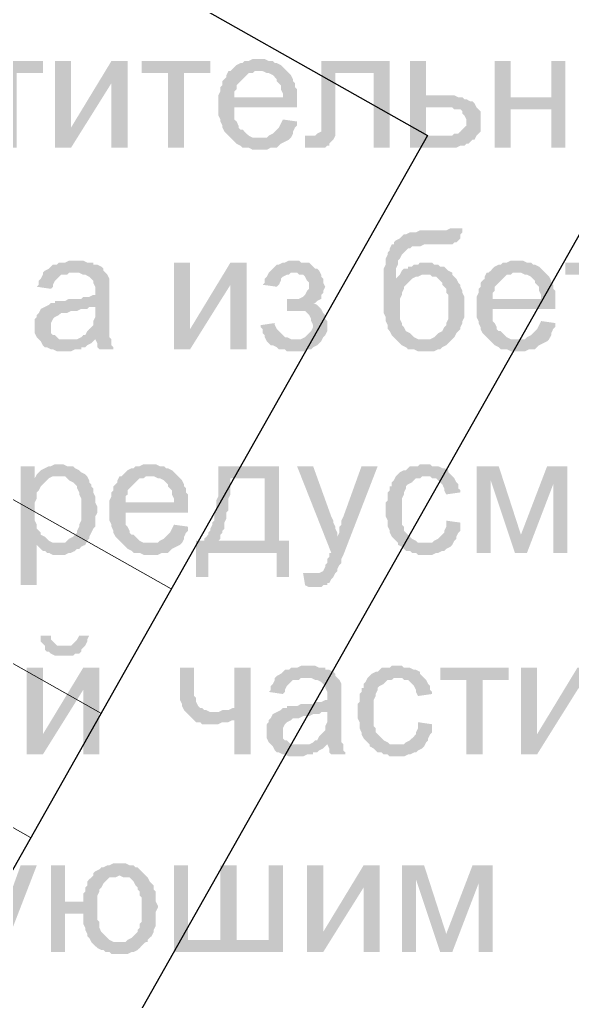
# Model space of a CAD drawing. Header units: millimetres. Extents: x -383313 to -161684, y -117025 to 99224.
# Drawn here: x -345451 to -344291, y -34997 to -32935 of the extents above; entities that cross this region are included whole.
import ezdxf

# ---------------------------------------------------------------- set-up
doc = ezdxf.new("R2010")
doc.units = ezdxf.units.MM
doc.header["$MEASUREMENT"] = 0
doc.layers.add('001__КОНСТРУКТИВ__Стены внутренние', color=7, linetype='Continuous', lineweight=30)
doc.layers.add('Чертежи_Ном._пера__1_Ном._пера__7', color=7, linetype='Continuous', lineweight=18)
doc.layers.add('PDF_Solid Fills', color=7, linetype='Continuous')

# ---------------------------------------------------------------- blocks, each defined once
blk = doc.blocks.new('A$Cf5759c35')
at = {"layer": 'PDF_Solid Fills'}
for points in [[(13059.7, -14757.4), (12915.7, -14757.4), (12915.7, -14782.8), (12970.8, -14782.8), (12970.8, -14939.4), (13004.6, -14939.4), (13004.6, -14782.8), (13059.7, -14782.8)], [(13237.5, -14757.4), (13203.6, -14757.4), (13118.9, -14897.1), (13085.1, -14939.4), (13118.9, -14939.4), (13203.6, -14804)], [(13411, -14757.4), (13267.1, -14757.4), (13267.1, -14782.8), (13322.1, -14782.8), (13322.1, -14939.4), (13356, -14939.4), (13356, -14782.8), (13411, -14782.8)], [(13512.6, -14753.2), (13512.6, -14753.2), (13499.9, -14753.2), (13491.5, -14757.4), (13483, -14757.4), (13478.8, -14761.6), (13474.5, -14761.6), (13466.1, -14765.9), (13461.8, -14770.1), (13457.6, -14774.3), (13453.4, -14778.6), (13512.6, -14778.6), (13516.9, -14778.6), (13521.1, -14778.6), (13529.6, -14782.8), (13533.8, -14782.8), (13542.3, -14787), (13546.5, -14791.3), (13550.7, -14795.5), (13550.7, -14799.7), (13555, -14804), (13559.2, -14808.2), (13559.2, -14816.7), (13563.4, -14825.1), (13563.4, -14833.6), (13461.8, -14833.6), (13593.1, -14833.6), (13593.1, -14825.1), (13593.1, -14816.7), (13588.8, -14812.4), (13588.8, -14804), (13584.6, -14799.7), (13584.6, -14795.5), (13580.4, -14787), (13576.1, -14782.8), (13571.9, -14778.6), (13567.7, -14774.3), (13563.4, -14770.1), (13559.2, -14765.9), (13550.7, -14761.6), (13546.5, -14761.6), (13542.3, -14757.4), (13533.8, -14757.4), (13525.3, -14753.2), (13521.1, -14753.2)], [(13787.8, -14757.4), (13643.9, -14757.4), (13643.9, -14905.6), (13643.9, -14905.6), (13635.4, -14909.8), (13635.4, -14909.8), (13631.2, -14914), (13622.7, -14914), (13610, -14914), (13610, -14939.4), (13614.2, -14939.4), (13622.7, -14939.4), (13626.9, -14939.4), (13635.4, -14939.4), (13635.4, -14939.4), (13643.9, -14939.4), (13652.3, -14939.4), (13656.6, -14935.2), (13660.8, -14935.2), (13660.8, -14931), (13665, -14926.7), (13669.3, -14922.5), (13673.5, -14914), (13673.5, -14909.8), (13673.5, -14905.6), (13673.5, -14901.3), (13673.5, -14892.9), (13673.5, -14884.4), (13673.5, -14875.9), (13673.5, -14782.8), (13753.9, -14782.8)], [(13864, -14757.4), (13830.1, -14757.4), (13830.1, -14939.4), (13927.5, -14939.4), (13936, -14935.2), (13944.4, -14935.2), (13948.7, -14931), (13952.9, -14931), (13957.1, -14926.7), (13961.4, -14922.5), (13965.6, -14922.5), (13969.8, -14914), (13864, -14914), (13864, -14854.8), (13897.9, -14854.8), (13969.8, -14854.8), (13965.6, -14846.3), (13961.4, -14842.1), (13957.1, -14842.1), (13948.7, -14837.8), (13944.4, -14837.8), (13940.2, -14833.6), (13931.7, -14833.6), (13923.3, -14829.4), (13919, -14829.4), (13910.6, -14829.4), (13902.1, -14829.4), (13864, -14829.4)], [(14041.8, -14757.4), (14007.9, -14757.4), (14007.9, -14939.4), (14041.8, -14939.4), (14041.8, -14859), (14126.5, -14859), (14041.8, -14833.6)], [(14156.1, -14757.4), (14126.5, -14757.4), (14126.5, -14833.6), (14041.8, -14833.6), (14126.5, -14859), (14126.5, -14939.4), (14156.1, -14939.4)], [(13453.4, -14778.6), (13449.1, -14778.6), (13444.9, -14787), (13444.9, -14791.3), (13440.7, -14795.5), (13436.4, -14799.7), (13436.4, -14808.2), (13432.2, -14812.4), (13432.2, -14820.9), (13428, -14829.4), (13428, -14833.6), (13428, -14842.1), (13428, -14850.5), (13428, -14859), (13428, -14863.2), (13428, -14871.7), (13432.2, -14880.2), (13432.2, -14884.4), (13436.4, -14892.9), (13436.4, -14897.1), (13440.7, -14905.6), (13444.9, -14909.8), (13449.1, -14914), (13453.4, -14918.3), (13512.6, -14918.3), (13512.6, -14918.3), (13504.2, -14918.3), (13499.9, -14918.3), (13491.5, -14914), (13487.2, -14909.8), (13483, -14905.6), (13478.8, -14901.3), (13474.5, -14901.3), (13470.3, -14897.1), (13470.3, -14892.9), (13466.1, -14884.4), (13461.8, -14880.2), (13461.8, -14871.7), (13461.8, -14863.2), (13461.8, -14854.8), (13593.1, -14854.8), (13593.1, -14854.8), (13593.1, -14850.5), (13593.1, -14842.1), (13593.1, -14833.6), (13461.8, -14833.6), (13461.8, -14829.4), (13461.8, -14820.9), (13466.1, -14816.7), (13466.1, -14808.2), (13470.3, -14804), (13474.5, -14799.7), (13478.8, -14795.5), (13483, -14791.3), (13487.2, -14787), (13491.5, -14782.8), (13499.9, -14782.8), (13504.2, -14778.6), (13512.6, -14778.6)], [(13969.8, -14854.8), (13897.9, -14854.8), (13919, -14854.8), (13923.3, -14859), (13931.7, -14859), (13936, -14859), (13940.2, -14863.2), (13940.2, -14867.5), (13944.4, -14871.7), (13948.7, -14880.2), (13948.7, -14884.4), (13948.7, -14884.4), (13948.7, -14892.9), (13944.4, -14897.1), (13940.2, -14901.3), (13936, -14905.6), (13936, -14905.6), (13931.7, -14909.8), (13923.3, -14909.8), (13919, -14914), (13910.6, -14914), (13902.1, -14914), (13893.6, -14914), (13864, -14914), (13969.8, -14914), (13974.1, -14909.8), (13978.3, -14905.6), (13978.3, -14897.1), (13978.3, -14892.9), (13978.3, -14884.4), (13978.3, -14884.4), (13978.3, -14875.9), (13978.3, -14871.7), (13978.3, -14863.2), (13974.1, -14859)], [(13563.4, -14880.2), (13563.4, -14880.2), (13559.2, -14888.6), (13555, -14897.1), (13550.7, -14901.3), (13546.5, -14905.6), (13542.3, -14909.8), (13542.3, -14909.8), (13533.8, -14914), (13529.6, -14918.3), (13521.1, -14918.3), (13512.6, -14918.3), (13453.4, -14918.3), (13453.4, -14918.3), (13457.6, -14922.5), (13461.8, -14926.7), (13466.1, -14931), (13474.5, -14935.2), (13478.8, -14939.4), (13487.2, -14939.4), (13491.5, -14939.4), (13499.9, -14943.7), (13508.4, -14943.7), (13512.6, -14943.7), (13512.6, -14943.7), (13521.1, -14943.7), (13529.6, -14943.7), (13538, -14939.4), (13542.3, -14939.4), (13550.7, -14939.4), (13555, -14935.2), (13559.2, -14931), (13567.7, -14926.7), (13567.7, -14926.7), (13576.1, -14922.5), (13580.4, -14918.3), (13584.6, -14909.8), (13584.6, -14905.6), (13588.8, -14897.1), (13593.1, -14892.9), (13593.1, -14884.4)], [(13914.8, -15108.8), (13914.8, -15108.8), (13906.3, -15113), (13906.3, -15113), (13906.3, -15113), (13902.1, -15113), (13893.6, -15113), (13885.2, -15113), (13872.5, -15113), (13864, -15113), (13855.5, -15113), (13851.3, -15113), (13842.8, -15117.2), (13834.4, -15117.2), (13830.1, -15117.2), (13821.7, -15121.5), (13817.4, -15121.5), (13813.2, -15125.7), (13809, -15129.9), (13800.5, -15134.2), (13796.3, -15138.4), (13796.3, -15142.6), (13792, -15142.6), (13787.8, -15151.1), (13787.8, -15155.3), (13783.6, -15159.6), (13783.6, -15163.8), (13779.3, -15172.3), (13779.3, -15176.5), (13779.3, -15185), (13775.1, -15193.4), (13775.1, -15197.7), (13775.1, -15206.1), (13775.1, -15214.6), (13775.1, -15223.1), (13775.1, -15235.8), (13775.1, -15240), (13775.1, -15248.5), (13775.1, -15256.9), (13775.1, -15265.4), (13775.1, -15273.9), (13775.1, -15282.3), (13775.1, -15286.6), (13779.3, -15295), (13779.3, -15299.3), (13779.3, -15303.5), (13783.6, -15312), (13783.6, -15316.2), (13783.6, -15320.4), (13787.8, -15324.7), (13792, -15333.1), (13796.3, -15337.4), (13800.5, -15341.6), (13804.7, -15345.8), (13809, -15350.1), (13813.2, -15354.3), (13821.7, -15358.5), (13825.9, -15362.8), (13830.1, -15362.8), (13838.6, -15362.8), (13847.1, -15367), (13851.3, -15367), (13859.8, -15367), (13868.2, -15367), (13872.5, -15367), (13880.9, -15367), (13889.4, -15362.8), (13893.6, -15362.8), (13897.9, -15358.5), (13906.3, -15354.3), (13906.3, -15354.3), (13910.6, -15350.1), (13914.8, -15345.8), (13919, -15341.6), (13859.8, -15341.6), (13859.8, -15341.6), (13851.3, -15341.6), (13847.1, -15341.6), (13838.6, -15337.4), (13834.4, -15333.1), (13830.1, -15328.9), (13821.7, -15324.7), (13821.7, -15324.7), (13817.4, -15316.2), (13813.2, -15312), (13813.2, -15307.7), (13809, -15299.3), (13809, -15290.8), (13809, -15286.6), (13809, -15278.1), (13809, -15269.6), (13809, -15261.2), (13809, -15256.9), (13813.2, -15248.5), (13813.2, -15244.2), (13817.4, -15235.8), (13817.4, -15231.5), (13821.7, -15227.3), (13825.9, -15223.1), (13830.1, -15218.8), (13800.5, -15214.6), (13800.5, -15214.6), (13800.5, -15206.1), (13800.5, -15201.9), (13800.5, -15193.4), (13804.7, -15185), (13804.7, -15180.7), (13804.7, -15176.5), (13809, -15172.3), (13813.2, -15163.8), (13817.4, -15159.6), (13821.7, -15155.3), (13825.9, -15151.1), (13830.1, -15151.1), (13834.4, -15146.9), (13838.6, -15146.9), (13847.1, -15146.9), (13851.3, -15146.9), (13859.8, -15142.6), (13868.2, -15142.6), (13876.7, -15142.6), (13885.2, -15142.6), (13893.6, -15142.6), (13902.1, -15142.6), (13906.3, -15142.6), (13914.8, -15142.6), (13919, -15142.6), (13923.3, -15138.4), (13927.5, -15138.4), (13931.7, -15134.2), (13936, -15129.9), (13936, -15121.5), (13940.2, -15117.2), (13940.2, -15108.8)], [(13131.6, -15176.5), (13131.6, -15176.5), (13114.7, -15176.5), (13106.2, -15180.7), (13102, -15180.7), (13093.5, -15180.7), (13089.3, -15185), (13080.8, -15185), (13076.6, -15189.2), (13072.4, -15193.4), (13063.9, -15197.7), (13059.7, -15201.9), (13123.2, -15201.9), (13127.4, -15201.9), (13135.9, -15201.9), (13144.3, -15206.1), (13148.6, -15206.1), (13157, -15210.4), (13161.3, -15214.6), (13161.3, -15214.6), (13165.5, -15218.8), (13165.5, -15223.1), (13169.7, -15231.5), (13169.7, -15240), (13169.7, -15240), (13169.7, -15248.5), (13165.5, -15248.5), (13157, -15252.7), (13152.8, -15252.7), (13144.3, -15252.7), (13140.1, -15256.9), (13131.6, -15256.9), (13123.2, -15256.9), (13114.7, -15256.9), (13106.2, -15261.2), (13097.8, -15261.2), (13093.5, -15261.2), (13085.1, -15261.2), (13085.1, -15265.4), (13076.6, -15265.4), (13072.4, -15269.6), (13169.7, -15273.9), (13169.7, -15282.3), (13169.7, -15286.6), (13169.7, -15295), (13165.5, -15303.5), (13165.5, -15307.7), (13165.5, -15312), (13161.3, -15316.2), (13157, -15320.4), (13152.8, -15324.7), (13148.6, -15333.1), (13144.3, -15333.1), (13140.1, -15337.4), (13131.6, -15341.6), (13169.7, -15341.6), (13169.7, -15341.6), (13174, -15350.1), (13174, -15358.5), (13178.2, -15362.8), (13207.8, -15362.8), (13207.8, -15358.5), (13203.6, -15354.3), (13203.6, -15345.8), (13203.6, -15341.6), (13199.4, -15337.4), (13199.4, -15333.1), (13199.4, -15328.9), (13199.4, -15324.7), (13199.4, -15316.2), (13199.4, -15307.7), (13199.4, -15299.3), (13199.4, -15286.6), (13199.4, -15244.2), (13199.4, -15244.2), (13199.4, -15235.8), (13199.4, -15227.3), (13199.4, -15223.1), (13199.4, -15218.8), (13199.4, -15214.6), (13195.1, -15206.1), (13190.9, -15201.9), (13186.7, -15197.7), (13186.7, -15193.4), (13182.4, -15189.2), (13174, -15185), (13165.5, -15185), (13165.5, -15180.7), (13157, -15180.7), (13152.8, -15180.7), (13144.3, -15176.5), (13135.9, -15176.5)], [(13487.2, -15180.7), (13453.4, -15180.7), (13368.7, -15320.4), (13334.8, -15362.8), (13368.7, -15362.8), (13453.4, -15227.3)], [(13588.8, -15176.5), (13576.1, -15176.5), (13567.7, -15180.7), (13563.4, -15180.7), (13555, -15185), (13550.7, -15185), (13546.5, -15189.2), (13542.3, -15193.4), (13538, -15197.7), (13533.8, -15201.9), (13529.6, -15210.4), (13525.3, -15214.6), (13525.3, -15223.1), (13521.1, -15227.3), (13550.7, -15231.5), (13555, -15227.3), (13559.2, -15218.8), (13559.2, -15214.6), (13563.4, -15210.4), (13571.9, -15206.1), (13576.1, -15206.1), (13580.4, -15201.9), (13588.8, -15201.9), (13639.6, -15197.7), (13635.4, -15193.4), (13631.2, -15193.4), (13626.9, -15189.2), (13622.7, -15185), (13618.5, -15180.7), (13610, -15180.7), (13601.5, -15180.7), (13597.3, -15176.5)], [(13864, -15180.7), (13851.3, -15180.7), (13847.1, -15185), (13838.6, -15185), (13834.4, -15189.2), (13825.9, -15189.2), (13825.9, -15193.4), (13817.4, -15193.4), (13813.2, -15197.7), (13809, -15206.1), (13804.7, -15210.4), (13800.5, -15214.6), (13830.1, -15218.8), (13834.4, -15214.6), (13842.8, -15210.4), (13847.1, -15210.4), (13855.5, -15206.1), (13859.8, -15206.1), (13919, -15206.1), (13919, -15201.9), (13910.6, -15197.7), (13906.3, -15193.4), (13902.1, -15189.2), (13893.6, -15189.2), (13889.4, -15185), (13880.9, -15185), (13876.7, -15180.7), (13868.2, -15180.7)], [(14054.5, -15176.5), (14054.5, -15176.5), (14041.8, -15176.5), (14033.3, -15180.7), (14024.9, -15180.7), (14020.6, -15185), (14016.4, -15185), (14007.9, -15189.2), (14003.7, -15193.4), (13999.5, -15197.7), (13995.2, -15201.9), (14054.5, -15201.9), (14058.7, -15201.9), (14063, -15201.9), (14071.4, -15206.1), (14075.7, -15206.1), (14084.1, -15210.4), (14088.4, -15214.6), (14092.6, -15218.8), (14092.6, -15223.1), (14096.8, -15227.3), (14101.1, -15231.5), (14101.1, -15240), (14105.3, -15248.5), (14105.3, -15256.9), (14003.7, -15256.9), (14134.9, -15256.9), (14134.9, -15248.5), (14134.9, -15240), (14130.7, -15235.8), (14130.7, -15227.3), (14126.5, -15223.1), (14126.5, -15218.8), (14122.2, -15210.4), (14118, -15206.1), (14113.8, -15201.9), (14109.5, -15197.7), (14105.3, -15193.4), (14101.1, -15189.2), (14092.6, -15185), (14088.4, -15185), (14084.1, -15180.7), (14075.7, -15180.7), (14067.2, -15176.5), (14063, -15176.5)], [(14300, -15180.7), (14156.1, -15180.7), (14156.1, -15206.1), (14211.1, -15206.1), (14211.1, -15362.8), (14245, -15362.8), (14245, -15206.1), (14300, -15206.1)], [(13059.7, -15201.9), (13059.7, -15206.1), (13055.4, -15214.6), (13051.2, -15218.8), (13051.2, -15227.3), (13047, -15231.5), (13076.6, -15235.8), (13080.8, -15231.5), (13080.8, -15227.3), (13085.1, -15218.8), (13089.3, -15214.6), (13093.5, -15210.4), (13097.8, -15206.1), (13102, -15206.1), (13110.5, -15206.1), (13114.7, -15201.9), (13123.2, -15201.9)], [(13639.6, -15197.7), (13588.8, -15201.9), (13593.1, -15201.9), (13597.3, -15206.1), (13605.8, -15206.1), (13610, -15210.4), (13610, -15210.4), (13614.2, -15218.8), (13618.5, -15223.1), (13618.5, -15231.5), (13618.5, -15235.8), (13614.2, -15240), (13610, -15248.5), (13610, -15248.5), (13605.8, -15252.7), (13597.3, -15256.9), (13593.1, -15256.9), (13588.8, -15256.9), (13580.4, -15256.9), (13571.9, -15256.9), (13571.9, -15282.3), (13571.9, -15282.3), (13580.4, -15282.3), (13643.9, -15278.1), (13639.6, -15273.9), (13635.4, -15269.6), (13626.9, -15265.4), (13631.2, -15265.4), (13635.4, -15261.2), (13643.9, -15256.9), (13643.9, -15248.5), (13648.1, -15244.2), (13648.1, -15240), (13652.3, -15231.5), (13652.3, -15231.5), (13648.1, -15223.1), (13648.1, -15214.6), (13643.9, -15210.4), (13643.9, -15206.1)], [(13919, -15206.1), (13859.8, -15206.1), (13872.5, -15206.1), (13876.7, -15210.4), (13885.2, -15210.4), (13889.4, -15214.6), (13893.6, -15218.8), (13897.9, -15223.1), (13897.9, -15227.3), (13902.1, -15231.5), (13906.3, -15235.8), (13906.3, -15244.2), (13910.6, -15248.5), (13910.6, -15256.9), (13910.6, -15265.4), (13910.6, -15269.6), (13910.6, -15278.1), (13910.6, -15286.6), (13910.6, -15295), (13910.6, -15299.3), (13906.3, -15307.7), (13906.3, -15312), (13902.1, -15316.2), (13897.9, -15324.7), (13897.9, -15324.7), (13889.4, -15328.9), (13885.2, -15333.1), (13880.9, -15337.4), (13872.5, -15341.6), (13868.2, -15341.6), (13859.8, -15341.6), (13919, -15341.6), (13923.3, -15337.4), (13927.5, -15328.9), (13931.7, -15324.7), (13936, -15320.4), (13936, -15316.2), (13940.2, -15307.7), (13940.2, -15303.5), (13944.4, -15295), (13944.4, -15286.6), (13944.4, -15282.3), (13944.4, -15273.9), (13944.4, -15269.6), (13944.4, -15261.2), (13944.4, -15252.7), (13940.2, -15244.2), (13940.2, -15240), (13936, -15231.5), (13936, -15227.3), (13931.7, -15223.1), (13927.5, -15214.6), (13923.3, -15210.4)], [(13995.2, -15201.9), (13991, -15201.9), (13986.8, -15210.4), (13986.8, -15214.6), (13982.5, -15218.8), (13978.3, -15223.1), (13978.3, -15231.5), (13974.1, -15235.8), (13974.1, -15244.2), (13969.8, -15252.7), (13969.8, -15256.9), (13969.8, -15265.4), (13969.8, -15273.9), (13969.8, -15282.3), (13969.8, -15286.6), (13969.8, -15295), (13974.1, -15303.5), (13974.1, -15307.7), (13978.3, -15316.2), (13978.3, -15320.4), (13982.5, -15328.9), (13986.8, -15333.1), (13991, -15337.4), (13995.2, -15341.6), (14054.5, -15341.6), (14054.5, -15341.6), (14046, -15341.6), (14041.8, -15341.6), (14033.3, -15337.4), (14029.1, -15333.1), (14024.9, -15328.9), (14020.6, -15324.7), (14016.4, -15324.7), (14012.2, -15320.4), (14012.2, -15316.2), (14007.9, -15307.7), (14003.7, -15303.5), (14003.7, -15295), (14003.7, -15286.6), (14003.7, -15278.1), (14134.9, -15278.1), (14134.9, -15278.1), (14134.9, -15273.9), (14134.9, -15265.4), (14134.9, -15256.9), (14003.7, -15256.9), (14003.7, -15252.7), (14003.7, -15244.2), (14007.9, -15240), (14007.9, -15231.5), (14012.2, -15227.3), (14016.4, -15223.1), (14020.6, -15218.8), (14024.9, -15214.6), (14029.1, -15210.4), (14033.3, -15206.1), (14041.8, -15206.1), (14046, -15201.9), (14054.5, -15201.9)], [(13072.4, -15269.6), (13063.9, -15273.9), (13063.9, -15273.9), (13055.4, -15278.1), (13051.2, -15286.6), (13047, -15290.8), (13047, -15295), (13042.7, -15299.3), (13042.7, -15307.7), (13042.7, -15316.2), (13042.7, -15316.2), (13042.7, -15324.7), (13042.7, -15328.9), (13047, -15337.4), (13051.2, -15341.6), (13055.4, -15345.8), (13059.7, -15354.3), (13059.7, -15354.3), (13063.9, -15358.5), (13068.1, -15358.5), (13076.6, -15362.8), (13080.8, -15362.8), (13089.3, -15367), (13097.8, -15367), (13106.2, -15367), (13110.5, -15367), (13118.9, -15367), (13127.4, -15362.8), (13131.6, -15362.8), (13140.1, -15362.8), (13140.1, -15358.5), (13148.6, -15358.5), (13152.8, -15354.3), (13161.3, -15350.1), (13165.5, -15345.8), (13110.5, -15341.6), (13110.5, -15341.6), (13102, -15341.6), (13093.5, -15341.6), (13089.3, -15337.4), (13085.1, -15333.1), (13080.8, -15333.1), (13076.6, -15328.9), (13076.6, -15320.4), (13076.6, -15316.2), (13076.6, -15312), (13076.6, -15307.7), (13080.8, -15299.3), (13080.8, -15299.3), (13085.1, -15295), (13093.5, -15290.8), (13097.8, -15286.6), (13102, -15286.6), (13110.5, -15286.6), (13118.9, -15282.3), (13123.2, -15282.3), (13131.6, -15282.3), (13140.1, -15278.1), (13144.3, -15278.1), (13152.8, -15278.1), (13157, -15273.9), (13165.5, -15273.9), (13169.7, -15273.9)], [(13643.9, -15278.1), (13580.4, -15282.3), (13610, -15282.3), (13614.2, -15286.6), (13618.5, -15290.8), (13622.7, -15299.3), (13622.7, -15303.5), (13626.9, -15312), (13626.9, -15316.2), (13622.7, -15324.7), (13618.5, -15328.9), (13614.2, -15333.1), (13614.2, -15333.1), (13610, -15337.4), (13601.5, -15341.6), (13597.3, -15341.6), (13588.8, -15341.6), (13643.9, -15345.8), (13648.1, -15337.4), (13652.3, -15333.1), (13656.6, -15324.7), (13656.6, -15320.4), (13656.6, -15312), (13656.6, -15312), (13656.6, -15303.5), (13652.3, -15299.3), (13652.3, -15290.8), (13648.1, -15286.6), (13648.1, -15286.6)], [(13546.5, -15307.7), (13516.9, -15312), (13516.9, -15316.2), (13521.1, -15320.4), (13521.1, -15328.9), (13525.3, -15333.1), (13525.3, -15337.4), (13529.6, -15345.8), (13533.8, -15350.1), (13538, -15354.3), (13542.3, -15354.3), (13550.7, -15358.5), (13555, -15362.8), (13559.2, -15362.8), (13567.7, -15362.8), (13571.9, -15367), (13580.4, -15367), (13588.8, -15367), (13593.1, -15367), (13601.5, -15367), (13610, -15367), (13614.2, -15362.8), (13622.7, -15362.8), (13626.9, -15358.5), (13635.4, -15354.3), (13639.6, -15350.1), (13639.6, -15350.1), (13643.9, -15345.8), (13588.8, -15341.6), (13588.8, -15341.6), (13580.4, -15341.6), (13571.9, -15337.4), (13567.7, -15337.4), (13563.4, -15333.1), (13559.2, -15328.9), (13555, -15324.7), (13550.7, -15320.4), (13546.5, -15312)], [(14105.3, -15303.5), (14105.3, -15303.5), (14101.1, -15312), (14096.8, -15320.4), (14092.6, -15324.7), (14088.4, -15328.9), (14084.1, -15333.1), (14084.1, -15333.1), (14075.7, -15337.4), (14071.4, -15341.6), (14063, -15341.6), (14054.5, -15341.6), (13995.2, -15341.6), (13995.2, -15341.6), (13999.5, -15345.8), (14003.7, -15350.1), (14007.9, -15354.3), (14016.4, -15358.5), (14020.6, -15362.8), (14029.1, -15362.8), (14033.3, -15362.8), (14041.8, -15367), (14050.3, -15367), (14054.5, -15367), (14054.5, -15367), (14063, -15367), (14071.4, -15367), (14079.9, -15362.8), (14084.1, -15362.8), (14092.6, -15362.8), (14096.8, -15358.5), (14101.1, -15354.3), (14109.5, -15350.1), (14109.5, -15350.1), (14118, -15345.8), (14122.2, -15341.6), (14126.5, -15333.1), (14126.5, -15328.9), (14130.7, -15320.4), (14134.9, -15316.2), (14134.9, -15307.7)], [(13093.5, -15604.1), (13093.5, -15604.1), (13085.1, -15604.1), (13076.6, -15608.3), (13072.4, -15608.3), (13063.9, -15612.5), (13063.9, -15612.5), (13055.4, -15616.8), (13051.2, -15621), (13047, -15625.2), (13093.5, -15629.5), (13097.8, -15629.5), (13106.2, -15629.5), (13110.5, -15633.7), (13114.7, -15637.9), (13123.2, -15642.2), (13127.4, -15646.4), (13131.6, -15650.6), (13131.6, -15654.9), (13135.9, -15663.3), (13135.9, -15667.6), (13140.1, -15676), (13140.1, -15680.3), (13140.1, -15688.7), (13140.1, -15697.2), (13140.1, -15701.4), (13140.1, -15709.9), (13140.1, -15718.4), (13140.1, -15722.6), (13135.9, -15731.1), (13135.9, -15735.3), (13131.6, -15743.8), (13131.6, -15748), (13127.4, -15752.2), (13123.2, -15756.5), (13114.7, -15760.7), (13110.5, -15764.9), (13106.2, -15769.2), (13097.8, -15769.2), (13089.3, -15769.2), (13047, -15773.4), (13047, -15773.4), (13055.4, -15781.9), (13059.7, -15786.1), (13063.9, -15786.1), (13068.1, -15790.3), (13072.4, -15790.3), (13080.8, -15794.6), (13085.1, -15794.6), (13093.5, -15794.6), (13093.5, -15794.6), (13102, -15794.6), (13106.2, -15794.6), (13114.7, -15790.3), (13118.9, -15790.3), (13127.4, -15786.1), (13131.6, -15781.9), (13135.9, -15781.9), (13140.1, -15777.6), (13148.6, -15773.4), (13152.8, -15764.9), (13157, -15760.7), (13157, -15756.5), (13161.3, -15748), (13161.3, -15748), (13165.5, -15739.5), (13169.7, -15735.3), (13169.7, -15726.8), (13169.7, -15718.4), (13169.7, -15714.1), (13174, -15705.7), (13174, -15697.2), (13174, -15697.2), (13174, -15693), (13169.7, -15684.5), (13169.7, -15676), (13169.7, -15671.8), (13165.5, -15663.3), (13165.5, -15654.9), (13161.3, -15650.6), (13161.3, -15646.4), (13157, -15642.2), (13157, -15637.9), (13152.8, -15629.5), (13148.6, -15625.2), (13140.1, -15621), (13135.9, -15616.8), (13135.9, -15616.8), (13127.4, -15612.5), (13123.2, -15608.3), (13114.7, -15608.3), (13110.5, -15608.3), (13102, -15604.1)], [(13284, -15604.1), (13284, -15604.1), (13271.3, -15604.1), (13262.9, -15608.3), (13254.4, -15608.3), (13250.2, -15612.5), (13245.9, -15612.5), (13237.5, -15616.8), (13233.2, -15621), (13229, -15625.2), (13224.8, -15629.5), (13284, -15629.5), (13288.3, -15629.5), (13292.5, -15629.5), (13301, -15633.7), (13305.2, -15633.7), (13313.7, -15637.9), (13317.9, -15642.2), (13322.1, -15646.4), (13322.1, -15650.6), (13326.4, -15654.9), (13330.6, -15659.1), (13330.6, -15667.6), (13334.8, -15676), (13334.8, -15684.5), (13233.2, -15684.5), (13364.5, -15684.5), (13364.5, -15676), (13364.5, -15667.6), (13360.2, -15663.3), (13360.2, -15654.9), (13356, -15650.6), (13356, -15646.4), (13351.8, -15637.9), (13347.5, -15633.7), (13343.3, -15629.5), (13339.1, -15625.2), (13334.8, -15621), (13330.6, -15616.8), (13322.1, -15612.5), (13317.9, -15612.5), (13313.7, -15608.3), (13305.2, -15608.3), (13296.7, -15604.1), (13292.5, -15604.1)], [(13864, -15604.1), (13851.3, -15604.1), (13847.1, -15608.3), (13830.1, -15608.3), (13825.9, -15612.5), (13821.7, -15616.8), (13817.4, -15616.8), (13809, -15621), (13804.7, -15625.2), (13800.5, -15629.5), (13796.3, -15637.9), (13792, -15642.2), (13792, -15650.6), (13787.8, -15650.6), (13787.8, -15659.1), (13783.6, -15663.3), (13783.6, -15671.8), (13783.6, -15680.3), (13779.3, -15684.5), (13779.3, -15693), (13779.3, -15701.4), (13779.3, -15709.9), (13779.3, -15714.1), (13783.6, -15722.6), (13783.6, -15731.1), (13783.6, -15735.3), (13787.8, -15743.8), (13787.8, -15748), (13792, -15756.5), (13796.3, -15760.7), (13800.5, -15764.9), (13804.7, -15769.2), (13864, -15769.2), (13859.8, -15769.2), (13855.5, -15769.2), (13847.1, -15769.2), (13842.8, -15764.9), (13834.4, -15760.7), (13830.1, -15756.5), (13825.9, -15752.2), (13825.9, -15752.2), (13821.7, -15748), (13817.4, -15743.8), (13817.4, -15735.3), (13813.2, -15731.1), (13813.2, -15722.6), (13813.2, -15718.4), (13813.2, -15709.9), (13813.2, -15701.4), (13813.2, -15697.2), (13813.2, -15688.7), (13813.2, -15680.3), (13813.2, -15676), (13817.4, -15667.6), (13817.4, -15663.3), (13821.7, -15654.9), (13821.7, -15650.6), (13825.9, -15646.4), (13825.9, -15646.4), (13834.4, -15642.2), (13838.6, -15637.9), (13842.8, -15633.7), (13851.3, -15633.7), (13855.5, -15629.5), (13864, -15629.5), (13919, -15629.5), (13914.8, -15625.2), (13910.6, -15621), (13910.6, -15616.8), (13902.1, -15612.5), (13897.9, -15612.5), (13889.4, -15608.3), (13885.2, -15608.3), (13876.7, -15608.3), (13872.5, -15604.1)], [(13042.7, -15608.3), (13013.1, -15608.3), (13013.1, -15858.1), (13047, -15858.1), (13047, -15773.4), (13089.3, -15769.2), (13085.1, -15769.2), (13080.8, -15769.2), (13072.4, -15764.9), (13068.1, -15760.7), (13063.9, -15756.5), (13055.4, -15752.2), (13055.4, -15748), (13051.2, -15743.8), (13047, -15739.5), (13047, -15731.1), (13042.7, -15722.6), (13042.7, -15718.4), (13042.7, -15709.9), (13042.7, -15701.4), (13042.7, -15697.2), (13042.7, -15688.7), (13042.7, -15684.5), (13047, -15676), (13047, -15667.6), (13047, -15663.3), (13051.2, -15659.1), (13055.4, -15650.6), (13059.7, -15646.4), (13063.9, -15642.2), (13068.1, -15637.9), (13072.4, -15633.7), (13042.7, -15633.7)], [(13047, -15625.2), (13042.7, -15633.7), (13072.4, -15633.7), (13080.8, -15629.5), (13085.1, -15629.5), (13093.5, -15629.5)], [(13555, -15608.3), (13428, -15608.3), (13428, -15633.7), (13525.3, -15633.7), (13525.3, -15764.9), (13428, -15764.9), (13398.3, -15764.9), (13381.4, -15764.9), (13381.4, -15841.1), (13406.8, -15841.1), (13406.8, -15790.3), (13550.7, -15790.3), (13576.1, -15764.9), (13555, -15764.9)], [(13626.9, -15608.3), (13593.1, -15608.3), (13665, -15790.3), (13677.7, -15756.5), (13677.7, -15752.2), (13677.7, -15748), (13673.5, -15739.5), (13673.5, -15735.3), (13669.3, -15726.8), (13669.3, -15722.6), (13665, -15714.1)], [(13762.4, -15608.3), (13728.5, -15608.3), (13690.4, -15714.1), (13690.4, -15714.1), (13686.2, -15722.6), (13686.2, -15731.1), (13682, -15735.3), (13682, -15743.8), (13682, -15748), (13677.7, -15756.5), (13665, -15790.3), (13660.8, -15790.3), (13660.8, -15798.8), (13656.6, -15803), (13656.6, -15811.5), (13652.3, -15815.7), (13652.3, -15820), (13652.3, -15820), (13648.1, -15828.4), (13639.6, -15832.7), (13639.6, -15832.7), (13631.2, -15832.7), (13622.7, -15832.7), (13673.5, -15832.7), (13673.5, -15832.7), (13677.7, -15828.4), (13677.7, -15824.2), (13682, -15815.7), (13686.2, -15811.5), (13686.2, -15803), (13690.4, -15794.6)], [(14016.4, -15608.3), (13969.8, -15608.3), (13969.8, -15790.3), (13999.5, -15790.3), (13999.5, -15637.9)], [(14160.3, -15608.3), (14118, -15608.3), (14063, -15752.2), (14050.3, -15790.3), (14075.7, -15790.3), (14130.7, -15646.4)], [(13224.8, -15629.5), (13220.5, -15629.5), (13216.3, -15637.9), (13216.3, -15642.2), (13212.1, -15646.4), (13207.8, -15650.6), (13207.8, -15659.1), (13203.6, -15663.3), (13203.6, -15671.8), (13199.4, -15680.3), (13199.4, -15684.5), (13199.4, -15693), (13199.4, -15701.4), (13199.4, -15709.9), (13199.4, -15714.1), (13199.4, -15722.6), (13203.6, -15731.1), (13203.6, -15735.3), (13207.8, -15743.8), (13207.8, -15748), (13212.1, -15756.5), (13216.3, -15760.7), (13220.5, -15764.9), (13224.8, -15769.2), (13284, -15769.2), (13284, -15769.2), (13275.6, -15769.2), (13271.3, -15769.2), (13262.9, -15764.9), (13258.6, -15760.7), (13254.4, -15756.5), (13250.2, -15752.2), (13245.9, -15752.2), (13241.7, -15748), (13241.7, -15743.8), (13237.5, -15735.3), (13233.2, -15731.1), (13233.2, -15722.6), (13233.2, -15714.1), (13233.2, -15705.7), (13364.5, -15705.7), (13364.5, -15705.7), (13364.5, -15701.4), (13364.5, -15693), (13364.5, -15684.5), (13233.2, -15684.5), (13233.2, -15680.3), (13233.2, -15671.8), (13237.5, -15667.6), (13237.5, -15659.1), (13241.7, -15654.9), (13245.9, -15650.6), (13250.2, -15646.4), (13254.4, -15642.2), (13258.6, -15637.9), (13262.9, -15633.7), (13271.3, -15633.7), (13275.6, -15629.5), (13284, -15629.5)], [(13428, -15633.7), (13428, -15671.8), (13423.7, -15680.3), (13423.7, -15701.4), (13419.5, -15709.9), (13419.5, -15714.1), (13419.5, -15722.6), (13415.3, -15726.8), (13415.3, -15731.1), (13411, -15739.5), (13411, -15743.8), (13406.8, -15748), (13406.8, -15752.2), (13402.6, -15756.5), (13398.3, -15760.7), (13398.3, -15764.9), (13428, -15764.9), (13428, -15764.9), (13432.2, -15760.7), (13432.2, -15752.2), (13436.4, -15748), (13436.4, -15743.8), (13440.7, -15739.5), (13440.7, -15731.1), (13440.7, -15726.8), (13444.9, -15718.4), (13444.9, -15714.1), (13444.9, -15705.7), (13449.1, -15701.4), (13449.1, -15693), (13449.1, -15684.5), (13449.1, -15676), (13453.4, -15667.6), (13453.4, -15659.1), (13453.4, -15650.6), (13453.4, -15642.2), (13453.4, -15633.7), (13525.3, -15633.7)], [(13919, -15629.5), (13864, -15629.5), (13872.5, -15629.5), (13876.7, -15633.7), (13885.2, -15633.7), (13889.4, -15637.9), (13893.6, -15642.2), (13897.9, -15646.4), (13902.1, -15654.9), (13902.1, -15659.1), (13906.3, -15667.6), (13936, -15663.3), (13936, -15659.1), (13931.7, -15654.9), (13931.7, -15646.4), (13927.5, -15642.2), (13923.3, -15633.7)], [(13906.3, -15722.6), (13906.3, -15735.3), (13902.1, -15743.8), (13902.1, -15748), (13897.9, -15752.2), (13893.6, -15756.5), (13889.4, -15760.7), (13880.9, -15764.9), (13876.7, -15769.2), (13868.2, -15769.2), (13864, -15769.2), (13804.7, -15769.2), (13804.7, -15773.4), (13813.2, -15777.6), (13817.4, -15781.9), (13821.7, -15786.1), (13830.1, -15786.1), (13834.4, -15790.3), (13842.8, -15790.3), (13847.1, -15794.6), (13855.5, -15794.6), (13864, -15794.6), (13868.2, -15794.6), (13876.7, -15794.6), (13885.2, -15790.3), (13889.4, -15790.3), (13897.9, -15786.1), (13902.1, -15786.1), (13906.3, -15781.9), (13914.8, -15777.6), (13914.8, -15777.6), (13919, -15773.4), (13923.3, -15764.9), (13927.5, -15760.7), (13927.5, -15756.5), (13931.7, -15748), (13936, -15743.8), (13936, -15735.3), (13936, -15726.8)], [(13334.8, -15731.1), (13334.8, -15731.1), (13330.6, -15739.5), (13326.4, -15748), (13322.1, -15752.2), (13317.9, -15756.5), (13313.7, -15760.7), (13313.7, -15760.7), (13305.2, -15764.9), (13301, -15769.2), (13292.5, -15769.2), (13284, -15769.2), (13224.8, -15769.2), (13224.8, -15769.2), (13229, -15773.4), (13233.2, -15777.6), (13237.5, -15781.9), (13245.9, -15786.1), (13250.2, -15790.3), (13258.6, -15790.3), (13262.9, -15790.3), (13271.3, -15794.6), (13279.8, -15794.6), (13284, -15794.6), (13284, -15794.6), (13292.5, -15794.6), (13301, -15794.6), (13309.4, -15790.3), (13313.7, -15790.3), (13322.1, -15790.3), (13326.4, -15786.1), (13330.6, -15781.9), (13339.1, -15777.6), (13339.1, -15777.6), (13347.5, -15773.4), (13351.8, -15769.2), (13356, -15760.7), (13356, -15756.5), (13360.2, -15748), (13364.5, -15743.8), (13364.5, -15735.3)], [(13605.8, -15832.7), (13610, -15858.1), (13618.5, -15862.3), (13643.9, -15862.3), (13648.1, -15858.1), (13656.6, -15858.1), (13656.6, -15853.8), (13660.8, -15853.8), (13665, -15845.4), (13669.3, -15841.1), (13673.5, -15832.7), (13622.7, -15832.7), (13622.7, -15832.7), (13614.2, -15832.7)], [(13076.6, -15963.9), (13055.4, -15963.9), (13055.4, -15976.6), (13059.7, -15980.8), (13063.9, -15985.1), (13102, -15985.1), (13097.8, -15985.1), (13089.3, -15985.1), (13085.1, -15980.8), (13080.8, -15976.6), (13076.6, -15972.4)], [(13157, -15963.9), (13135.9, -15963.9), (13131.6, -15972.4), (13127.4, -15976.6), (13123.2, -15980.8), (13123.2, -15980.8), (13118.9, -15985.1), (13110.5, -15985.1), (13102, -15985.1), (13063.9, -15985.1), (13063.9, -15993.5), (13068.1, -15997.8), (13072.4, -15997.8), (13076.6, -16002), (13085.1, -16006.2), (13089.3, -16006.2), (13097.8, -16006.2), (13106.2, -16006.2), (13110.5, -16006.2), (13114.7, -16006.2), (13123.2, -16006.2), (13127.4, -16002), (13135.9, -16002), (13140.1, -15997.8), (13140.1, -15993.5), (13144.3, -15989.3), (13148.6, -15985.1), (13152.8, -15976.6), (13152.8, -15972.4)], [(13178.2, -16031.6), (13144.3, -16031.6), (13059.7, -16171.3), (13025.8, -16213.7), (13059.7, -16213.7), (13144.3, -16078.2)], [(13377.2, -16031.6), (13347.5, -16031.6), (13347.5, -16099.4), (13351.8, -16107.8), (13351.8, -16112.1), (13356, -16120.5), (13360.2, -16124.8), (13419.5, -16124.8), (13411, -16124.8), (13402.6, -16120.5), (13398.3, -16120.5), (13394.1, -16116.3), (13389.9, -16116.3), (13385.6, -16112.1), (13381.4, -16103.6), (13381.4, -16099.4), (13381.4, -16095.1), (13377.2, -16090.9), (13377.2, -16082.4), (13377.2, -16074), (13377.2, -16065.5)], [(13495.7, -16031.6), (13461.8, -16031.6), (13461.8, -16116.3), (13457.6, -16116.3), (13449.1, -16120.5), (13440.7, -16120.5), (13436.4, -16120.5), (13428, -16124.8), (13423.7, -16124.8), (13419.5, -16124.8), (13360.2, -16124.8), (13364.5, -16129), (13368.7, -16133.2), (13372.9, -16137.5), (13461.8, -16141.7), (13461.8, -16213.7), (13495.7, -16213.7)], [(13618.5, -16027.4), (13618.5, -16027.4), (13601.5, -16027.4), (13593.1, -16031.6), (13588.8, -16031.6), (13580.4, -16031.6), (13576.1, -16035.9), (13567.7, -16035.9), (13563.4, -16040.1), (13559.2, -16044.3), (13550.7, -16048.6), (13546.5, -16052.8), (13610, -16052.8), (13614.2, -16052.8), (13622.7, -16052.8), (13631.2, -16057), (13635.4, -16057), (13643.9, -16061.3), (13648.1, -16065.5), (13648.1, -16065.5), (13652.3, -16069.7), (13652.3, -16074), (13656.6, -16082.4), (13656.6, -16090.9), (13656.6, -16090.9), (13656.6, -16099.4), (13652.3, -16099.4), (13643.9, -16103.6), (13639.6, -16103.6), (13631.2, -16103.6), (13626.9, -16107.8), (13618.5, -16107.8), (13610, -16107.8), (13601.5, -16107.8), (13593.1, -16112.1), (13584.6, -16112.1), (13580.4, -16112.1), (13571.9, -16112.1), (13571.9, -16116.3), (13563.4, -16116.3), (13559.2, -16120.5), (13656.6, -16124.8), (13656.6, -16133.2), (13656.6, -16137.5), (13656.6, -16145.9), (13652.3, -16154.4), (13652.3, -16158.6), (13652.3, -16162.9), (13648.1, -16167.1), (13643.9, -16171.3), (13639.6, -16175.6), (13635.4, -16184), (13631.2, -16184), (13626.9, -16188.3), (13618.5, -16192.5), (13656.6, -16192.5), (13656.6, -16192.5), (13660.8, -16201), (13660.8, -16209.4), (13665, -16213.7), (13694.7, -16213.7), (13694.7, -16209.4), (13690.4, -16205.2), (13690.4, -16196.7), (13690.4, -16192.5), (13686.2, -16188.3), (13686.2, -16184), (13686.2, -16179.8), (13686.2, -16175.6), (13686.2, -16167.1), (13686.2, -16158.6), (13686.2, -16150.2), (13686.2, -16137.5), (13686.2, -16095.1), (13686.2, -16095.1), (13686.2, -16086.7), (13686.2, -16078.2), (13686.2, -16074), (13686.2, -16069.7), (13686.2, -16065.5), (13682, -16057), (13677.7, -16052.8), (13673.5, -16048.6), (13673.5, -16044.3), (13669.3, -16040.1), (13660.8, -16035.9), (13652.3, -16035.9), (13652.3, -16031.6), (13643.9, -16031.6), (13639.6, -16031.6), (13631.2, -16027.4), (13622.7, -16027.4)], [(13804.7, -16027.4), (13792, -16027.4), (13787.8, -16031.6), (13770.9, -16031.6), (13766.6, -16035.9), (13762.4, -16040.1), (13758.2, -16040.1), (13749.7, -16044.3), (13745.5, -16048.6), (13741.2, -16052.8), (13737, -16061.3), (13732.8, -16065.5), (13732.8, -16074), (13728.5, -16074), (13728.5, -16082.4), (13724.3, -16086.7), (13724.3, -16095.1), (13724.3, -16103.6), (13720.1, -16107.8), (13720.1, -16116.3), (13720.1, -16124.8), (13720.1, -16133.2), (13720.1, -16137.5), (13724.3, -16145.9), (13724.3, -16154.4), (13724.3, -16158.6), (13728.5, -16167.1), (13728.5, -16171.3), (13732.8, -16179.8), (13737, -16184), (13741.2, -16188.3), (13745.5, -16192.5), (13804.7, -16192.5), (13800.5, -16192.5), (13796.3, -16192.5), (13787.8, -16192.5), (13783.6, -16188.3), (13775.1, -16184), (13770.9, -16179.8), (13766.6, -16175.6), (13766.6, -16175.6), (13762.4, -16171.3), (13758.2, -16167.1), (13758.2, -16158.6), (13753.9, -16154.4), (13753.9, -16145.9), (13753.9, -16141.7), (13753.9, -16133.2), (13753.9, -16124.8), (13753.9, -16120.5), (13753.9, -16112.1), (13753.9, -16103.6), (13753.9, -16099.4), (13758.2, -16090.9), (13758.2, -16086.7), (13762.4, -16078.2), (13762.4, -16074), (13766.6, -16069.7), (13766.6, -16069.7), (13775.1, -16065.5), (13779.3, -16061.3), (13783.6, -16057), (13792, -16057), (13796.3, -16052.8), (13804.7, -16052.8), (13859.8, -16052.8), (13855.5, -16048.6), (13851.3, -16044.3), (13851.3, -16040.1), (13842.8, -16035.9), (13838.6, -16035.9), (13830.1, -16031.6), (13825.9, -16031.6), (13817.4, -16031.6), (13813.2, -16027.4)], [(14037.6, -16031.6), (13893.6, -16031.6), (13893.6, -16057), (13948.7, -16057), (13948.7, -16213.7), (13982.5, -16213.7), (13982.5, -16057), (14037.6, -16057)], [(14215.4, -16031.6), (14181.5, -16031.6), (14096.8, -16171.3), (14063, -16213.7), (14096.8, -16213.7), (14181.5, -16078.2)], [(13546.5, -16052.8), (13546.5, -16057), (13542.3, -16065.5), (13538, -16069.7), (13538, -16078.2), (13533.8, -16082.4), (13563.4, -16086.7), (13567.7, -16082.4), (13567.7, -16078.2), (13571.9, -16069.7), (13576.1, -16065.5), (13580.4, -16061.3), (13584.6, -16057), (13588.8, -16057), (13597.3, -16057), (13601.5, -16052.8), (13610, -16052.8)], [(13859.8, -16052.8), (13804.7, -16052.8), (13813.2, -16052.8), (13817.4, -16057), (13825.9, -16057), (13830.1, -16061.3), (13834.4, -16065.5), (13838.6, -16069.7), (13842.8, -16078.2), (13842.8, -16082.4), (13847.1, -16090.9), (13876.7, -16086.7), (13876.7, -16082.4), (13872.5, -16078.2), (13872.5, -16069.7), (13868.2, -16065.5), (13864, -16057)], [(13559.2, -16120.5), (13550.7, -16124.8), (13550.7, -16124.8), (13542.3, -16129), (13538, -16137.5), (13533.8, -16141.7), (13533.8, -16145.9), (13529.6, -16150.2), (13529.6, -16158.6), (13529.6, -16167.1), (13529.6, -16167.1), (13529.6, -16175.6), (13529.6, -16179.8), (13533.8, -16188.3), (13538, -16192.5), (13542.3, -16196.7), (13546.5, -16205.2), (13546.5, -16205.2), (13550.7, -16209.4), (13555, -16209.4), (13563.4, -16213.7), (13567.7, -16213.7), (13576.1, -16217.9), (13584.6, -16217.9), (13593.1, -16217.9), (13597.3, -16217.9), (13605.8, -16217.9), (13614.2, -16213.7), (13618.5, -16213.7), (13626.9, -16213.7), (13626.9, -16209.4), (13635.4, -16209.4), (13639.6, -16205.2), (13648.1, -16201), (13652.3, -16196.7), (13597.3, -16192.5), (13597.3, -16192.5), (13588.8, -16192.5), (13580.4, -16192.5), (13576.1, -16188.3), (13571.9, -16184), (13567.7, -16184), (13563.4, -16179.8), (13563.4, -16171.3), (13563.4, -16167.1), (13563.4, -16162.9), (13563.4, -16158.6), (13567.7, -16150.2), (13567.7, -16150.2), (13571.9, -16145.9), (13580.4, -16141.7), (13584.6, -16137.5), (13588.8, -16137.5), (13597.3, -16137.5), (13605.8, -16133.2), (13610, -16133.2), (13618.5, -16133.2), (13626.9, -16129), (13631.2, -16129), (13639.6, -16129), (13643.9, -16124.8), (13652.3, -16124.8), (13656.6, -16124.8)], [(13372.9, -16137.5), (13377.2, -16141.7), (13381.4, -16145.9), (13389.9, -16145.9), (13394.1, -16150.2), (13402.6, -16150.2), (13411, -16150.2), (13415.3, -16150.2), (13419.5, -16150.2), (13428, -16150.2), (13436.4, -16145.9), (13440.7, -16145.9), (13449.1, -16145.9), (13457.6, -16141.7), (13461.8, -16141.7)], [(13847.1, -16145.9), (13847.1, -16158.6), (13842.8, -16167.1), (13842.8, -16171.3), (13838.6, -16175.6), (13834.4, -16179.8), (13830.1, -16184), (13821.7, -16188.3), (13817.4, -16192.5), (13809, -16192.5), (13804.7, -16192.5), (13745.5, -16192.5), (13745.5, -16196.7), (13753.9, -16201), (13758.2, -16205.2), (13762.4, -16209.4), (13770.9, -16209.4), (13775.1, -16213.7), (13783.6, -16213.7), (13787.8, -16217.9), (13796.3, -16217.9), (13804.7, -16217.9), (13809, -16217.9), (13817.4, -16217.9), (13825.9, -16213.7), (13830.1, -16213.7), (13838.6, -16209.4), (13842.8, -16209.4), (13847.1, -16205.2), (13855.5, -16201), (13855.5, -16201), (13859.8, -16196.7), (13864, -16188.3), (13868.2, -16184), (13868.2, -16179.8), (13872.5, -16171.3), (13876.7, -16167.1), (13876.7, -16158.6), (13876.7, -16150.2)], [(13047, -16446.5), (13013.1, -16446.5), (12975, -16552.3), (12975, -16552.3), (12970.8, -16560.8), (12970.8, -16569.3), (12966.5, -16573.5), (12966.5, -16582), (12966.5, -16586.2), (12962.3, -16594.7), (12949.6, -16628.5), (12945.4, -16628.5), (12945.4, -16637), (12941.1, -16641.2), (12941.1, -16649.7), (12936.9, -16653.9), (12936.9, -16658.2), (12936.9, -16658.2), (12932.7, -16666.6), (12924.2, -16670.9), (12924.2, -16670.9), (12915.7, -16670.9), (12907.3, -16670.9), (12958.1, -16670.9), (12958.1, -16670.9), (12962.3, -16666.6), (12962.3, -16662.4), (12966.5, -16653.9), (12970.8, -16649.7), (12970.8, -16641.2), (12975, -16632.8)], [(13106.2, -16446.5), (13076.6, -16446.5), (13076.6, -16628.5), (13106.2, -16628.5), (13106.2, -16548.1), (13144.3, -16548.1), (13174, -16543.9), (13174, -16535.4), (13174, -16531.2), (13174, -16522.7), (13106.2, -16522.7)], [(13220.5, -16442.3), (13207.8, -16442.3), (13199.4, -16446.5), (13195.1, -16446.5), (13186.7, -16450.7), (13182.4, -16450.7), (13178.2, -16455), (13169.7, -16459.2), (13165.5, -16463.4), (13165.5, -16467.7), (13161.3, -16471.9), (13157, -16476.1), (13152.8, -16480.4), (13152.8, -16488.8), (13148.6, -16493.1), (13148.6, -16501.5), (13144.3, -16505.8), (13144.3, -16514.2), (13144.3, -16522.7), (13106.2, -16522.7), (13174, -16522.7), (13174, -16518.5), (13174, -16510), (13178.2, -16501.5), (13178.2, -16497.3), (13182.4, -16493.1), (13186.7, -16484.6), (13186.7, -16484.6), (13190.9, -16480.4), (13195.1, -16476.1), (13199.4, -16471.9), (13207.8, -16471.9), (13212.1, -16471.9), (13220.5, -16467.7), (13275.6, -16467.7), (13271.3, -16463.4), (13267.1, -16459.2), (13262.9, -16455), (13258.6, -16450.7), (13254.4, -16450.7), (13250.2, -16446.5), (13241.7, -16446.5), (13233.2, -16442.3), (13229, -16442.3)], [(13364.5, -16446.5), (13334.8, -16446.5), (13334.8, -16628.5), (13466.1, -16603.1), (13364.5, -16603.1)], [(13563.4, -16446.5), (13533.8, -16446.5), (13533.8, -16603.1), (13466.1, -16603.1), (13334.8, -16628.5), (13563.4, -16628.5)], [(13466.1, -16446.5), (13432.2, -16446.5), (13432.2, -16603.1), (13364.5, -16603.1), (13466.1, -16603.1)], [(13766.6, -16446.5), (13732.8, -16446.5), (13648.1, -16586.2), (13614.2, -16628.5), (13648.1, -16628.5), (13732.8, -16493.1)], [(13859.8, -16446.5), (13813.2, -16446.5), (13813.2, -16628.5), (13842.8, -16628.5), (13842.8, -16476.1)], [(14003.7, -16446.5), (13961.4, -16446.5), (13906.3, -16590.4), (13893.6, -16628.5), (13919, -16628.5), (13974.1, -16484.6)], [(13275.6, -16467.7), (13220.5, -16467.7), (13229, -16471.9), (13241.7, -16471.9), (13245.9, -16476.1), (13250.2, -16480.4), (13254.4, -16488.8), (13258.6, -16493.1), (13258.6, -16497.3), (13262.9, -16501.5), (13262.9, -16510), (13267.1, -16514.2), (13267.1, -16522.7), (13267.1, -16531.2), (13267.1, -16539.6), (13267.1, -16548.1), (13267.1, -16556.6), (13267.1, -16565), (13262.9, -16569.3), (13262.9, -16577.7), (13258.6, -16582), (13258.6, -16586.2), (13254.4, -16590.4), (13250.2, -16594.7), (13245.9, -16598.9), (13237.5, -16603.1), (13233.2, -16607.4), (13224.8, -16607.4), (13220.5, -16607.4), (13279.8, -16607.4), (13279.8, -16603.1), (13284, -16598.9), (13288.3, -16594.7), (13292.5, -16586.2), (13292.5, -16582), (13296.7, -16573.5), (13296.7, -16569.3), (13296.7, -16560.8), (13296.7, -16552.3), (13296.7, -16543.9), (13301, -16535.4), (13301, -16531.2), (13296.7, -16522.7), (13296.7, -16514.2), (13296.7, -16510), (13296.7, -16501.5), (13292.5, -16497.3), (13292.5, -16488.8), (13288.3, -16484.6), (13284, -16480.4), (13279.8, -16471.9)], [(13174, -16543.9), (13144.3, -16548.1), (13144.3, -16569.3), (13148.6, -16577.7), (13148.6, -16582), (13152.8, -16590.4), (13152.8, -16594.7), (13157, -16598.9), (13161.3, -16607.4), (13165.5, -16611.6), (13169.7, -16615.8), (13174, -16620.1), (13182.4, -16624.3), (13186.7, -16624.3), (13190.9, -16628.5), (13199.4, -16628.5), (13203.6, -16632.8), (13212.1, -16632.8), (13220.5, -16632.8), (13224.8, -16632.8), (13233.2, -16632.8), (13237.5, -16632.8), (13245.9, -16628.5), (13250.2, -16628.5), (13258.6, -16624.3), (13262.9, -16620.1), (13267.1, -16615.8), (13271.3, -16611.6), (13275.6, -16607.4), (13279.8, -16607.4), (13220.5, -16607.4), (13212.1, -16607.4), (13207.8, -16607.4), (13199.4, -16603.1), (13195.1, -16598.9), (13190.9, -16594.7), (13186.7, -16590.4), (13186.7, -16590.4), (13182.4, -16586.2), (13178.2, -16577.7), (13178.2, -16573.5), (13178.2, -16565), (13174, -16560.8), (13174, -16552.3)]]:
    blk.add_hatch(color=8, dxfattribs=at).paths.add_polyline_path(points)
at = {"layer": 'PDF_Solid Fills', "color": 8, "lineweight": 13}
for points in [[(13118.9, -14757.4), (13085.1, -14757.4), (13118.9, -14897.1), (13085.1, -14939.4)], [(13237.5, -14757.4), (13203.6, -14804), (13237.5, -14939.4), (13203.6, -14939.4)], [(13787.8, -14757.4), (13753.9, -14782.8), (13787.8, -14939.4), (13753.9, -14939.4)], [(13368.7, -15180.7), (13334.8, -15180.7), (13368.7, -15320.4), (13334.8, -15362.8)], [(13487.2, -15180.7), (13453.4, -15227.3), (13487.2, -15362.8), (13453.4, -15362.8)], [(13131.6, -15341.6), (13110.5, -15341.6), (13169.7, -15341.6), (13165.5, -15345.8)], [(14016.4, -15608.3), (13999.5, -15637.9), (14063, -15752.2), (14050.3, -15790.3)], [(14160.3, -15608.3), (14130.7, -15646.4), (14160.3, -15790.3), (14130.7, -15790.3)], [(13576.1, -15764.9), (13550.7, -15790.3), (13576.1, -15841.1), (13550.7, -15841.1)], [(13059.7, -16031.6), (13025.8, -16031.6), (13059.7, -16171.3), (13025.8, -16213.7)], [(13178.2, -16031.6), (13144.3, -16078.2), (13178.2, -16213.7), (13144.3, -16213.7)], [(14096.8, -16031.6), (14063, -16031.6), (14096.8, -16171.3), (14063, -16213.7)], [(13618.5, -16192.5), (13597.3, -16192.5), (13656.6, -16192.5), (13652.3, -16196.7)], [(13648.1, -16446.5), (13614.2, -16446.5), (13648.1, -16586.2), (13614.2, -16628.5)], [(13766.6, -16446.5), (13732.8, -16493.1), (13766.6, -16628.5), (13732.8, -16628.5)], [(13859.8, -16446.5), (13842.8, -16476.1), (13906.3, -16590.4), (13893.6, -16628.5)], [(14003.7, -16446.5), (13974.1, -16484.6), (14003.7, -16628.5), (13974.1, -16628.5)]]:
    blk.add_solid(points, dxfattribs=at)

msp = doc.modelspace()

# ---------------------------------------------------------------- linework, layer by layer
at = {"layer": '001__КОНСТРУКТИВ__Стены внутренние', "color": 7, "linetype": 'Continuous', "flags": 128}
for points in [[(-346827.48825, -31918.19809), (-344595.16335, -33178.98327)], [(-344595.16335, -33178.98327), (-345722.67592, -35175.33797)], [(-345391.80088, -35362.21146), (-344264.2883, -33365.85676)]]:
    msp.add_lwpolyline(points, dxfattribs=at)
at = {"layer": 'Чертежи_Ном._пера__1_Ном._пера__7', "color": 7, "linetype": 'Continuous', "lineweight": 18}
for p, q in [((-347135.26282, -32998.55111), (-345133.11556, -34130.83393)), ((-346194.88686, -33875.01734), (-345280.61313, -34392.07043)), ((-346342.56674, -34136.15074), (-345428.1107, -34653.30693))]:
    msp.add_line(p, q, dxfattribs=at)

# ---------------------------------------------------------------- block references
at = {"ltscale": 100}
msp.add_blockref('A$Cf5759c35', (-358461.97282, -18264.93104), dxfattribs=at)

doc.saveas('drawing.dxf')
